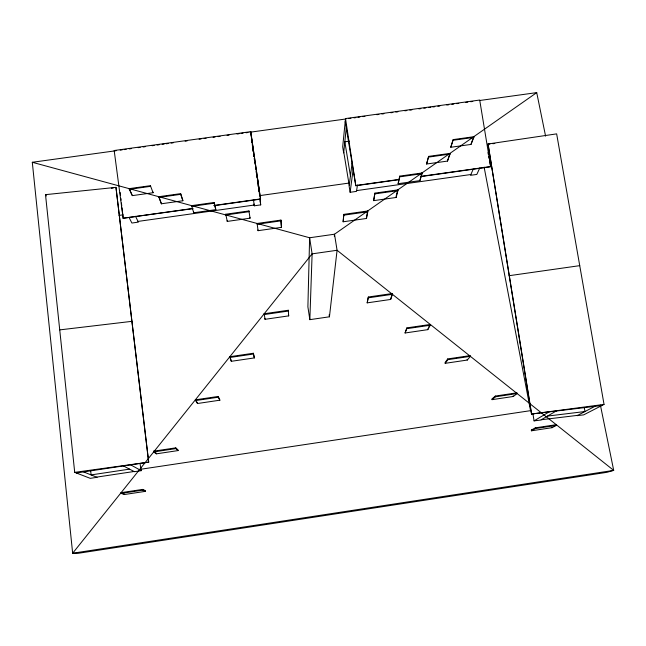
<?xml version="1.0" encoding="UTF-8"?>
<svg xmlns="http://www.w3.org/2000/svg" width="646" height="646" viewBox="0 0 646 646"><rect width="100%" height="100%" fill="white"/><g stroke="black" fill="none" stroke-linecap="round" stroke-linejoin="round"><path stroke-width="0.97" d="M545.587 136.136L536.721 92.628L334.507 234.215L337.075 250.277L329.436 316.806L309.846 319.657L312.115 253.854L309.62 237.76L32.3 162.283L72.659 553.234L77.706 553.372L606.957 472.315L613.7 470.385L600.4 405.123M420.756 176.616L490.694 166.773L479.703 100.041L345.513 118.573L342.687 146.884L343.672 152.892L346.256 127.94M334.305 236.21L334.507 234.215L309.62 237.76L307.892 306.866L309.846 319.657M343.825 214.367L343.131 221.78L366.524 218.461L367.8 211.759L367.671 210.992L343.825 214.367L343.131 221.78M352.07 163.115L349.131 186.185L350.132 192.282L356.495 191.386L357.448 185.006M350.132 192.282L353.136 169.559M398.776 179.709L355.809 185.749L345.513 118.573M366.581 216.749L367.671 210.992M374.898 193.13L373.663 200.648L396.135 197.474L397.928 190.627L397.799 189.892L374.898 193.13L373.663 200.648M368.349 297.007L367.178 302.861L390.652 299.453L392.413 294.318L392.284 293.534L368.349 297.007L367.178 302.861M399.785 176.108L398.146 183.698L419.892 180.638L422.056 173.701L421.935 172.999L399.785 176.108L398.146 183.698M396.24 195.891L397.799 189.892M421.935 172.999L419.892 180.638M428.653 156.38L426.57 164.019L447.476 161.088L450.044 154.079L449.915 153.401L428.653 156.38L426.57 164.019M392.284 293.534L390.652 299.453M453.193 139.601L450.779 147.264L470.966 144.438L473.849 137.388L473.72 136.734L453.193 139.601L450.779 147.264M449.915 153.401L447.476 161.088M473.72 136.734L470.966 144.438M473.203 169.212L470.522 175.316L476.829 174.428L479.736 168.049M601.862 405.526L531.464 414.029L488.037 143.993L556.65 133.867L604.042 404.404L583.661 414.869L577.056 415.669L594.837 406.374M406.923 327.877L405.066 332.989L427.846 329.646L430.268 325.237L430.139 324.478L406.923 327.877L405.066 332.989M428.686 327.126L429.655 325.358M447.735 358.926L445.062 362.592L445.191 363.327L467.284 360.056L470.369 356.342L470.231 355.599L447.735 358.926L447.864 359.669L445.191 363.327M509.137 275.697L579.737 265.651M495.345 396.063L491.921 398.945L492.058 399.656L513.32 396.474L517.123 393.543L516.986 392.825L495.345 396.063L495.474 396.781L492.058 399.656M531.464 414.029L604.042 404.404M534.056 413.537L532.99 414.207L534.064 420.869L540.686 420.07L556.141 411.05M534.064 420.869L549.1 411.906M531.335 430.099L535.332 427.846L556.263 424.688L556.4 425.391L552.047 427.684L531.464 430.793L531.335 430.099L533.289 429.808M531.464 430.793L535.461 428.556L556.4 425.391M554.518 425.609L556.263 424.688M121.101 492.672L142.669 489.41L145.415 490.629L145.503 491.34L124.307 494.545L121.182 493.399L121.101 492.672L123.443 493.544M121.182 493.399L142.75 490.136L145.503 491.34M495.474 396.781L517.123 393.543M153.611 451.183L175.752 447.864L177.989 449.85L178.086 450.577L156.332 453.839L153.7 451.917L153.611 451.183L156.243 453.112L156.332 453.839M153.7 451.917L175.849 448.599L178.086 450.577M76.373 472.993L148.733 462.132L115.965 187.356L45.511 194.656L74.71 472.355L90.254 478.339L97.061 477.313L83.625 471.903M129.547 469.133L91.102 474.915L90.666 470.91M140.473 469.295L530.552 410.654L484.12 167.128M96.609 477.128L134.045 471.499M140.045 463.675L141.199 470.676L134.416 471.693L123.451 465.928M447.864 359.669L470.369 356.342M195.35 399.834L218.243 396.45L219.874 400.197L197.401 403.524L195.35 399.834L197.313 402.781M195.447 400.593L218.348 397.201L219.874 400.197M407.061 328.636L430.268 325.237M229.855 356.697L253.361 353.257L254.379 357.916L231.316 361.3L229.855 356.697L231.316 361.3M229.96 357.472L253.466 354.024L254.379 357.916M368.478 297.79L392.413 294.318M264.198 313.754L288.31 310.258L288.431 311.041L264.311 314.545L264.198 313.754L265.038 319.31L288.681 315.878L288.31 310.258M161.395 203.773L182.858 200.761L182.77 200.082L180.646 193.647L158.795 196.707L161.395 203.773L158.795 196.707M119.05 215.393L123.047 214.835M259.862 195.601L348.743 183.109M191.628 205.646L214.141 202.481L215.821 209.651L193.711 212.768L191.628 205.646L191.725 206.365L214.238 203.199L215.821 209.651M399.914 176.818L422.056 173.701M214.787 205.598L260.556 199.154L250.753 131.655L114.181 150.518L123.144 218.243L192.831 208.44M213.737 205.493L260.524 198.911M355.849 185.499L399.511 179.354M421.345 176.285L490.823 166.515M123.144 218.243L192.904 208.674M138.01 221.416L254.193 205.048M356.608 190.61L470.877 174.517M254.04 204.039L254.298 205.791L260.701 204.887L260.015 198.879M225.753 214.222L248.952 210.943L250.042 218.186L227.271 221.408L225.753 214.222L225.858 214.965L249.057 211.686L248.952 210.943M375.027 193.857L397.928 190.627M258.069 230.679L257.108 223.468L280.937 220.092L281.446 227.36L258.069 230.679L257.956 229.928M281.05 220.851L257.213 224.227L257.108 223.468M343.955 215.134L367.8 211.759M349.462 141.151L344.827 141.797L350.439 175.93M453.314 140.247L473.849 137.388M111.322 188.269L113.228 188.002M129.168 188.648L150.413 185.685L153.078 192.726L132.196 195.649L129.168 188.648L132.115 194.987M129.248 189.318L150.502 186.355L150.413 185.685M428.774 157.059L450.044 154.079M158.884 197.401L180.735 194.341L182.858 200.761M74.71 472.355L148.733 462.132M32.3 162.283L116.199 150.696M120.196 150.147L122.199 149.872M124.194 149.597L126.188 149.315M129.192 148.903L131.186 148.628M138.179 147.659L140.174 147.385M143.17 146.973L145.172 146.699M152.165 145.73L154.16 145.455M157.156 145.043L159.15 144.769M162.146 144.349L164.149 144.074M166.143 143.8L168.146 143.525M171.142 143.113L173.136 142.839M185.127 141.183L187.122 140.901M199.105 139.245L201.108 138.971M204.104 138.559L206.098 138.284M213.091 137.315L215.086 137.041M218.082 136.629L220.084 136.354M227.077 135.385L229.072 135.111M237.066 134.005L239.06 133.73M241.055 133.456L243.058 133.181M246.053 132.769L248.048 132.487M250.05 132.212L345.941 118.969M348.937 118.557L350.931 118.283M353.927 117.871L355.93 117.596M357.924 117.314L359.919 117.039M362.915 116.627L364.917 116.353M376.901 114.697L378.903 114.423M381.899 114.003L383.894 113.728M390.887 112.767L392.881 112.485M395.877 112.073L397.879 111.798M404.872 110.829L406.867 110.555M409.863 110.143L411.865 109.868M418.85 108.899L420.853 108.625M423.849 108.213L425.843 107.939M428.839 107.527L430.842 107.244M432.836 106.97L434.839 106.695M437.835 106.283L439.829 106.009M446.822 105.04L448.817 104.765M451.812 104.353L453.815 104.071M456.811 103.659L458.805 103.384M465.798 102.415L467.801 102.141M470.797 101.729L472.791 101.454M479.784 100.485L536.721 92.628M59.731 329.888L131.994 321.328M547.55 416.064L584.953 411.542L584.283 407.642M541.211 419.763L577.661 415.354M487.916 144.268L489.886 144.05M492.85 143.719L494.82 143.493M130.678 464.845L141.199 470.676M45.511 194.656L46.399 195.932M129.24 217.791L131.889 223.04L138.357 222.127L135.507 216.232M551.91 426.99L552.047 427.684M487.972 152.618L488.336 154.499M488.699 156.389L489.062 158.278M489.426 160.168L490.516 165.828M535.332 427.846L535.461 428.556M513.19 395.764L513.32 396.474M467.147 359.329L467.284 360.056M427.717 328.903L427.846 329.646M396.014 196.755L396.135 197.474M366.395 217.71L366.524 218.461M345.206 121.593L355.809 185.749M343.761 152.044L349.228 185.402M488.037 143.993L531.626 413.933M329.129 314.844L329.436 316.806M281.333 226.609L281.446 227.36M288.568 315.103L288.681 315.878M251.1 134.602L260.556 199.154M253.918 156.429L253.628 154.467L253.87 156.461M254.201 158.391L254.492 160.353M254.782 162.316L255.065 164.278M255.501 167.225L255.784 169.187M256.074 171.15L256.357 173.112M256.793 176.051L257.076 178.013M257.366 179.976L257.794 182.923M258.085 184.885L258.368 186.847M260.063 200.502L260.701 204.887M264.925 318.543L265.038 319.31M249.937 217.46L250.042 218.186M253.361 353.257L253.466 354.024M227.174 220.674L227.271 221.408M214.141 202.481L214.238 203.199M253.474 199.662L254.298 205.791M193.622 212.066L193.711 212.768M218.243 396.45L218.348 397.201M180.646 193.647L180.735 194.341M152.997 192.064L153.078 192.726M175.752 447.864L175.849 448.599M120.156 192.516L120.511 195.488M120.85 198.298L121.077 200.163M121.416 203.006L121.763 205.904M121.989 207.834L123.265 218.477M252.037 140.981L252.715 146.763M252.949 148.685L253.289 151.576M250.753 131.655L252.037 142.483M252.271 144.446L252.618 147.401M252.852 149.371L253.087 151.342M115.965 187.356L148.628 462.068M257.221 176.374L257.883 182.115M258.101 184.029L258.432 186.896M258.763 189.73L258.981 191.587M142.669 489.41L142.75 490.136M258.166 182.866L259.668 195.875M124.226 493.835L124.307 494.545M280.937 220.092L281.276 225.68M312.115 253.854L72.659 553.234L613.7 470.385L337.075 250.277L312.115 253.854"/></g></svg>
